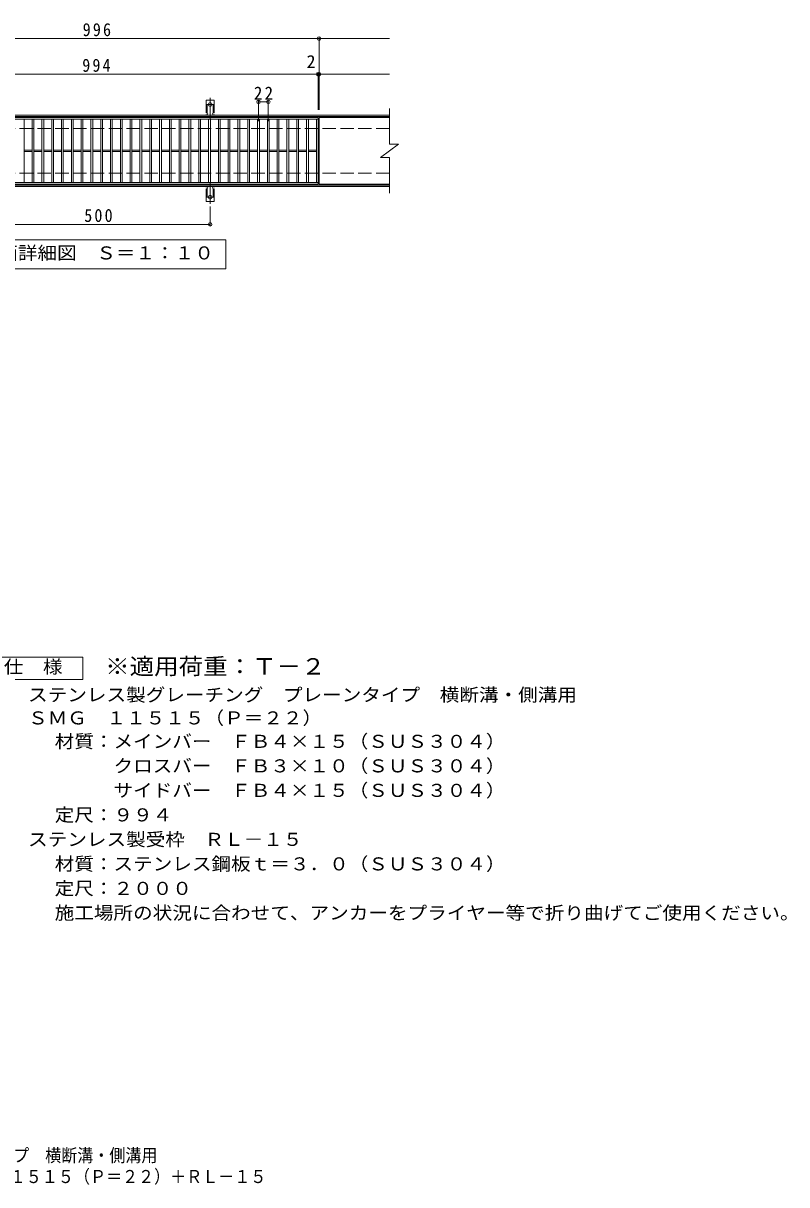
# Model space of a CAD drawing. Units: millimetres, scale not verified, with parts at other scales. Extents: x -325 to 314, y -275 to 246.
# Drawn here: x -29 to 314, y -275 to 246 of the extents above; entities that cross this region are included whole.
import ezdxf
from ezdxf.enums import TextEntityAlignment as Align

# ---------------------------------------------------------------- set-up
doc = ezdxf.new("R2010")
doc.units = ezdxf.units.MM
doc.header["$LTSCALE"] = 2
doc.header["$PDMODE"] = 32
doc.header["$PDSIZE"] = 1.6
for name, pattern in [('CHAIN2', [12, 9, -1, 1, -1]), ('DASHED2', [3, 2, -1]), ('DASHED3', [4, 3, -1])]:
    doc.linetypes.add(name, pattern=pattern)
for name, color, linetype, lineweight in [('C-1', 2, 'Continuous', 9), ('C-2', 3, 'Continuous', 9), ('C-4', 7, 'Continuous', 9), ('C-5', 7, 'Continuous', 9), ('C-A', 3, 'Continuous', 9), ('D-5', 7, 'Continuous', 9)]:
    doc.layers.add(name, color=color, linetype=linetype, lineweight=lineweight)
doc.layers.add('F-5_F-5ﾚｲﾔ', color=2, linetype='Continuous')
doc.styles.add('ＭＳ ゴシック', font='')
doc.styles.get('ＭＳ ゴシック').set_extended_font_data('MS Gothic')

msp = doc.modelspace()

# ---------------------------------------------------------------- linework, layer by layer
at = {"layer": 'C-1'}
for p, q in [((135.542, 204.942), (-125.458, 204.942)), ((135.542, 204.341), (-125.458, 204.341)), ((135.542, 173.541), (-125.458, 173.541)), ((135.542, 172.941), (-125.458, 172.941))]:
    msp.add_line(p, q, dxfattribs=at)
at = {"layer": 'C-1', "linetype": 'DASHED3'}
for p, q in [((135.542, 198.941), (-125.458, 198.941)), ((135.542, 178.941), (-125.458, 178.941))]:
    msp.add_line(p, q, dxfattribs=at)
at = {"layer": 'C-2'}
for p, q in [((103.542, 203.941), (103.542, 173.941)), ((103.942, 203.941), (103.942, 173.941)), ((135.542, 203.941), (103.942, 203.941)), ((135.542, 207.941), (135.542, 191.941)), ((-95.258, 203.141), (103.542, 203.141)), ((-28.458, 174.741), (-28.458, 203.141)), ((-24.858, 174.741), (-24.858, 203.141)), ((-24.058, 174.741), (-24.058, 203.141)), ((-20.458, 174.741), (-20.458, 203.141)), ((-19.658, 174.741), (-19.658, 203.141)), ((-16.058, 174.741), (-16.058, 203.141)), ((-15.258, 174.741), (-15.258, 203.141)), ((-11.658, 174.741), (-11.658, 203.141)), ((-10.858, 174.741), (-10.858, 203.141)), ((-7.258, 174.741), (-7.258, 203.141)), ((-6.458, 174.741), (-6.458, 203.141)), ((-2.858, 174.741), (-2.858, 203.141)), ((-2.058, 174.741), (-2.058, 203.141)), ((1.542, 174.741), (1.542, 203.141)), ((2.342, 174.741), (2.342, 203.141)), ((5.942, 174.741), (5.942, 203.141)), ((6.742, 174.741), (6.742, 203.141)), ((10.342, 174.741), (10.342, 203.141)), ((11.142, 174.741), (11.142, 203.141)), ((14.742, 174.741), (14.742, 203.141)), ((15.542, 174.741), (15.542, 203.141)), ((19.142, 174.741), (19.142, 203.141)), ((19.942, 174.741), (19.942, 203.141)), ((23.542, 174.741), (23.542, 203.141)), ((24.342, 174.741), (24.342, 203.141)), ((27.942, 174.741), (27.942, 203.141)), ((28.742, 174.741), (28.742, 203.141)), ((32.342, 174.741), (32.342, 203.141)), ((33.142, 174.741), (33.142, 203.141)), ((36.742, 174.741), (36.742, 203.141)), ((37.542, 174.741), (37.542, 203.141)), ((41.142, 174.741), (41.142, 203.141)), ((41.942, 174.741), (41.942, 203.141)), ((45.542, 174.741), (45.542, 203.141)), ((46.342, 174.741), (46.342, 203.141)), ((49.942, 174.741), (49.942, 203.141)), ((50.742, 174.741), (50.742, 203.141)), ((54.342, 174.741), (54.342, 203.141)), ((55.142, 174.741), (55.142, 203.141)), ((58.742, 174.741), (58.742, 203.141)), ((59.542, 174.741), (59.542, 203.141)), ((63.142, 174.741), (63.142, 203.141)), ((63.942, 174.741), (63.942, 203.141)), ((67.542, 174.741), (67.542, 203.141)), ((68.342, 174.741), (68.342, 203.141)), ((71.942, 174.741), (71.942, 203.141)), ((72.742, 174.741), (72.742, 203.141)), ((76.342, 174.741), (76.342, 203.141)), ((77.142, 174.741), (77.142, 203.141)), ((80.742, 174.741), (80.742, 203.141)), ((81.542, 174.741), (81.542, 203.141)), ((85.142, 174.741), (85.142, 203.141)), ((85.942, 174.741), (85.942, 203.141)), ((89.542, 174.741), (89.542, 203.141)), ((90.342, 174.741), (90.342, 203.141)), ((93.942, 174.741), (93.942, 203.141)), ((94.742, 174.741), (94.742, 203.141)), ((98.342, 174.741), (98.342, 203.141)), ((99.142, 174.741), (99.142, 203.141)), ((102.742, 174.741), (102.742, 203.141)), ((-28.458, 189.241), (-24.858, 189.241)), ((-28.458, 188.641), (-24.858, 188.641)), ((-24.058, 189.241), (-20.458, 189.241)), ((-24.058, 188.641), (-20.458, 188.641)), ((-19.658, 189.241), (-16.058, 189.241)), ((-19.658, 188.641), (-16.058, 188.641)), ((-15.258, 189.241), (-11.658, 189.241)), ((-15.258, 188.641), (-11.658, 188.641)), ((-10.858, 189.241), (-7.258, 189.241)), ((-10.858, 188.641), (-7.258, 188.641)), ((-6.458, 189.241), (-2.858, 189.241)), ((-6.458, 188.641), (-2.858, 188.641)), ((-2.058, 189.241), (1.542, 189.241)), ((-2.058, 188.641), (1.542, 188.641)), ((2.342, 189.241), (5.942, 189.241)), ((2.342, 188.641), (5.942, 188.641)), ((6.742, 189.241), (10.342, 189.241)), ((6.742, 188.641), (10.342, 188.641)), ((11.142, 189.241), (14.742, 189.241)), ((11.142, 188.641), (14.742, 188.641)), ((15.542, 189.241), (19.142, 189.241)), ((15.542, 188.641), (19.142, 188.641)), ((19.942, 189.241), (23.542, 189.241)), ((19.942, 188.641), (23.542, 188.641)), ((24.342, 189.241), (27.942, 189.241)), ((24.342, 188.641), (27.942, 188.641)), ((28.742, 189.241), (32.342, 189.241)), ((28.742, 188.641), (32.342, 188.641)), ((33.142, 189.241), (36.742, 189.241)), ((33.142, 188.641), (36.742, 188.641)), ((37.542, 189.241), (41.142, 189.241)), ((37.542, 188.641), (41.142, 188.641)), ((41.942, 189.241), (45.542, 189.241)), ((41.942, 188.641), (45.542, 188.641)), ((46.342, 189.241), (49.942, 189.241)), ((46.342, 188.641), (49.942, 188.641)), ((50.742, 189.241), (54.342, 189.241)), ((50.742, 188.641), (54.342, 188.641)), ((55.142, 189.241), (58.742, 189.241)), ((55.142, 188.641), (58.742, 188.641)), ((59.542, 189.241), (63.142, 189.241)), ((59.542, 188.641), (63.142, 188.641)), ((63.942, 189.241), (67.542, 189.241)), ((63.942, 188.641), (67.542, 188.641)), ((68.342, 189.241), (71.942, 189.241)), ((68.342, 188.641), (71.942, 188.641)), ((72.742, 189.241), (76.342, 189.241)), ((72.742, 188.641), (76.342, 188.641)), ((77.142, 189.241), (80.742, 189.241)), ((77.142, 188.641), (80.742, 188.641)), ((81.542, 189.241), (85.142, 189.241)), ((81.542, 188.641), (85.142, 188.641)), ((85.942, 189.241), (89.542, 189.241)), ((85.942, 188.641), (89.542, 188.641)), ((90.342, 189.241), (93.942, 189.241)), ((90.342, 188.641), (93.942, 188.641)), ((94.742, 189.241), (98.342, 189.241)), ((94.742, 188.641), (98.342, 188.641)), ((99.142, 189.241), (102.742, 189.241)), ((99.142, 188.641), (102.742, 188.641)), ((131.542, 185.941), (139.542, 191.941)), ((135.542, 191.941), (139.542, 191.941)), ((131.542, 185.941), (135.542, 185.941)), ((135.542, 185.941), (135.542, 169.941)), ((103.542, 174.741), (-95.258, 174.741)), ((103.542, 173.941), (-95.258, 173.941)), ((135.542, 173.941), (103.942, 173.941))]:
    msp.add_line(p, q, dxfattribs=at)
msp.add_lwpolyline([(-95.258, 173.941), (-95.258, 203.941), (103.542, 203.941)], dxfattribs=at)
at = {"layer": 'C-4'}
for p, q in [((103.942, 207.341), (103.942, 239.941)), ((-125.458, 239.341), (135.542, 239.341)), ((-125.458, 223.341), (135.542, 223.341)), ((103.542, 207.341), (103.542, 223.941)), ((76.742, 202.341), (76.742, 211.541)), ((76.742, 210.941), (81.142, 210.941)), ((81.142, 202.341), (81.142, 211.541)), ((55.042, 163.998), (55.042, 155.341)), ((-44.958, 155.941), (55.042, 155.941))]:
    msp.add_line(p, q, dxfattribs=at)
for p in [(103.942, 239.341), (103.542, 223.341), (103.942, 223.341), (76.742, 210.941), (81.142, 210.941), (55.042, 155.941)]:
    msp.add_point(p, dxfattribs=at)
at = {"layer": 'C-5'}
msp.add_lwpolyline([(-52.858, 135.941), (-52.858, 148.941), (62.142, 148.941), (62.142, 135.941)], close=True, dxfattribs=at)
at = {"layer": 'C-A'}
for p, q in [((53.292, 205.942), (53.292, 211.742)), ((56.792, 211.742), (53.292, 211.742)), ((56.792, 205.942), (56.792, 211.742)), ((53.292, 205.942), (53.542, 205.942)), ((53.442, 205.142), (53.542, 205.142)), ((56.541, 205.142), (56.643, 205.142)), ((56.792, 205.942), (56.542, 205.942)), ((53.442, 172.741), (53.542, 172.741)), ((56.541, 172.741), (56.643, 172.741)), ((53.292, 171.941), (53.542, 171.941)), ((53.292, 171.941), (53.292, 166.141)), ((56.792, 171.941), (56.542, 171.941)), ((56.792, 171.941), (56.792, 166.141)), ((56.792, 166.141), (53.292, 166.141))]:
    msp.add_line(p, q, dxfattribs=at)
at = {"layer": 'C-A', "linetype": 'DASHED2'}
for p, q in [((53.692, 205.912), (53.692, 211.742)), ((56.392, 205.912), (56.392, 211.742)), ((53.692, 171.971), (53.692, 166.141)), ((56.392, 171.971), (56.392, 166.141))]:
    msp.add_line(p, q, dxfattribs=at)
at = {"layer": 'C-A', "color": 7, "linetype": 'CHAIN2'}
for p, q in [((53.886, 209.742), (56.197, 209.742)), ((55.042, 203.248), (55.042, 212.728)), ((55.042, 174.635), (55.042, 165.155)), ((53.886, 168.141), (56.197, 168.141))]:
    msp.add_line(p, q, dxfattribs=at)
at = {"layer": 'C-A'}
for centre in [(55.042, 209.742), (55.042, 168.141)]:
    msp.add_circle(centre, 0.85, dxfattribs=at)
for centre, start, end in [((53.442, 204.742), 90.27596, 150.00047), ((53.542, 205.542), 270, 90), ((56.542, 205.542), 90, 269.8667), ((56.642, 204.742), 29.99927, 89.75836), ((53.442, 173.141), 209.99951, 269.72403), ((53.542, 172.341), 270, 90), ((56.542, 172.341), 90.13329, 270), ((56.642, 173.141), 270.24162, 330.00072)]:
    msp.add_arc(centre, 0.4, start, end, dxfattribs=at)
at = {"layer": 'D-5'}
msp.add_lwpolyline([(-47.097, -48.312), (-47.097, -38.312), (-2.097, -38.312), (-2.097, -48.312)], close=True, dxfattribs=at)

# ---------------------------------------------------------------- texts
at = {"layer": 'C-4', "color": 2, "style": 'ＭＳ ゴシック'}
msp.add_text('2', height=5.865, dxfattribs=at).set_placement((98.349, 224.341), align=Align.BOTTOM_LEFT)
at = {"layer": 'C-4', "color": 2, "char_height": 5.865, "attachment_point": 7, "style": 'ＭＳ ゴシック'}
for s, insert in [('\\T1.27;\\W0.9;996', (-2.158, 240.341)), ('\\T1.27;\\W0.9;994', (-2.358, 224.341)), ('\\T1.27;\\W0.95;22', (74.692, 211.941)), ('\\T1.27;\\W0.9;500', (-1.458, 156.941))]:
    msp.add_mtext(s, dxfattribs=dict(at, insert=insert))
at = {"layer": 'C-5', "color": 2, "style": 'ＭＳ ゴシック', "width": 1.1}
msp.add_text('平面詳細図\u3000Ｓ＝１：１０', height=5.865, dxfattribs=at).set_placement((-48.858, 138.441), align=Align.BOTTOM_LEFT)
at = {"layer": 'D-5', "color": 2, "style": 'ＭＳ ゴシック', "width": 1.1}
for s, p in [('仕\u3000様', (-37.597, -47.312)), ('ステンレス製グレーチング\u3000プレーンタイプ\u3000横断溝・側溝用', (-26.679, -59.896)), ('ＳＭＧ\u3000１１５１５（Ｐ＝２２）', (-26.679, -70.278)), ('材質：メインバー\u3000ＦＢ４×１５（ＳＵＳ３０４）', (-14.737, -80.802)), ('\u3000\u3000\u3000クロスバー\u3000ＦＢ３×１０（ＳＵＳ３０４）', (-14.737, -91.802)), ('\u3000\u3000\u3000サイドバー\u3000ＦＢ４×１５（ＳＵＳ３０４）', (-14.737, -102.802)), ('定尺：９９４', (-14.737, -113.802)), ('ステンレス製受枠\u3000ＲＬ－１５', (-26.679, -124.802)), ('材質：ステンレス鋼板ｔ＝３．０（ＳＵＳ３０４）', (-14.737, -135.802)), ('定尺：２０００', (-14.737, -146.802)), ('施工場所の状況に合わせて、アンカーをプライヤー等で折り曲げてご使用ください。', (-14.737, -157.803))]:
    msp.add_text(s, height=5.865, dxfattribs=at).set_placement(p, align=Align.BOTTOM_LEFT)
at = {"layer": 'D-5', "color": 3, "style": 'ＭＳ ゴシック', "width": 1.1}
msp.add_text('※適用荷重：Ｔ－２', height=7.331, dxfattribs=at).set_placement((7.903, -48.312), align=Align.BOTTOM_LEFT)
at = {"layer": 'F-5_F-5ﾚｲﾔ', "style": 'ＭＳ ゴシック', "width": 0.9}
for s, p in [('ステンレス製グレーチング\u3000プレーンタイプ\u3000横断溝・側溝用', (-170.2, -266.622)), ('ＳＭＧ\u3000１１５１５（Ｐ＝２２）＋ＲＬ－１５', (-70.889, -276.138))]:
    msp.add_text(s, height=5.865, dxfattribs=at).set_placement(p, align=Align.BOTTOM_LEFT)

doc.saveas('drawing.dxf')
